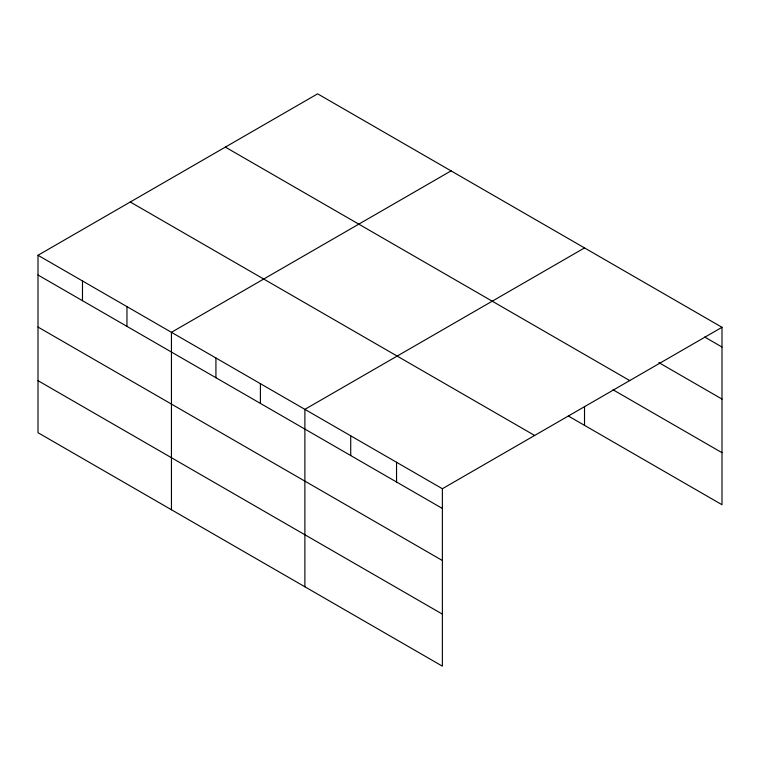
<?xml version="1.0" encoding="UTF-8"?>
<svg xmlns="http://www.w3.org/2000/svg" width="760" height="760" viewBox="0 0 760 760"><rect width="100%" height="100%" fill="white"/><g stroke="black" fill="none" stroke-linecap="round" stroke-linejoin="round"><path stroke-width="1.14" d="M442.377 560.51L442.377 488.737L38 255.274L38 432.706L442.377 666.168L442.377 560.51L38 327.047M568.337 416.014L722 504.725L722 327.294L317.623 93.831L38 255.274M451.07 170.876L171.446 332.31L171.446 509.751M584.516 247.922L304.883 409.355L304.883 586.796M442.377 488.737L722 327.294M704.691 337.031L722 347.035M658.853 362.615L722 399.076M225.35 147.107L629.726 380.57M613.025 389.776L722 452.694M130.273 201.998L534.65 435.461M38 275.006L442.377 508.469M38 380.665L442.377 614.128M584.516 406.429L584.516 425.353M396.549 462.279L396.549 482.011M350.721 435.812L350.721 455.553M260.404 383.676L260.404 403.408M215.925 357.998L215.925 377.729M126.958 306.631L126.958 326.373M82.479 280.953L82.479 300.684"/></g></svg>
